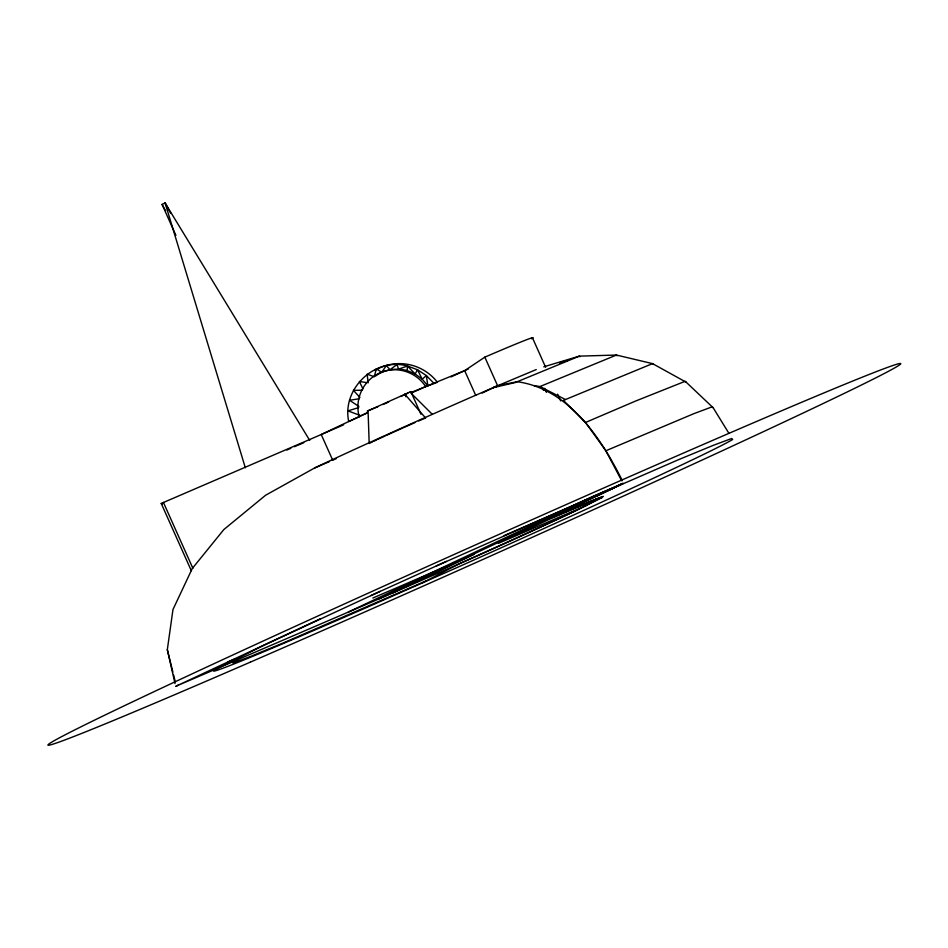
<?xml version="1.0" encoding="UTF-8"?>
<svg xmlns="http://www.w3.org/2000/svg" width="948" height="948" viewBox="0 0 948 948"><rect width="100%" height="100%" fill="white"/><g stroke="black" fill="none" stroke-linecap="round" stroke-linejoin="round"><path stroke-width="1.42" d="M375.135 370.265A48.384 48.052 74.5 0 1 437.443 382.269L427.832 385.86L422.18 379.164L415.153 373.974L407.166 370.561L407.498 366.035C375.076 356.827 341.612 388.704 348.722 421.528L360.015 416.445M175.024 683.544L167.322 649.688L172.986 609.493L192.266 568.516L223.847 529.553L265.594 495.247L314.641 467.957A142.52 2.489 -24.1 0 1 468.632 398.314L497.605 385.729L517.158 381.712C568.61 388.858 600.819 437.644 622.291 480.529M411.029 392.567L464.662 370.644L484.819 357.147A142.52 2.489 -24.1 0 1 531.544 338.791M495.105 387.412L497.605 385.729L484.819 357.147M588.59 502.049L586.788 503.187L602.253 497.202M375.598 376.001C384.592 369.388 396.465 367.67 407.166 370.561M420.948 414.193L410.851 391.631L367.243 411.112L377.885 406.751M410.034 392.105L410.851 391.631M422.298 582.925L459.01 563.894A141.655 2.477 -24.1 0 0 577.735 509.74L602.442 497.392L601.944 496.906L592.725 500.343L555.789 515.807M596.008 496.515L623.085 483.385L592.927 496.361L348.248 612.112M176.34 686.068L178.082 685.226M404.263 394.901L407.782 393.23M367.125 412.818L321.23 434.528L161.219 503.447L191.295 570.684M482.153 393.041L497.605 385.729M378.999 598.875L621.189 484.31M320.223 618.843L175.664 686.364L392.211 593.199L474 554.509L372.825 598.034M175.913 235.377L162.061 204.401L165.106 202.991L309.723 440.393M232.201 662.119L234.381 661.1M400.838 396.477L403.125 395.423M450.987 376.913L468.395 368.938M380.148 591.362L265.073 644.676L215.326 669.537A285.289 4.977 -24.1 0 0 377.897 602.549L443.818 573.422A285.289 4.977 -24.1 0 0 732.674 439.469L731.678 438.497L713.109 445.418L678.258 459.792L504.182 535.584M370.81 595.64L446.472 561.37M367.125 412.996L359.138 416.599A37.636 37.031 71.4 0 1 379.638 372.991A37.636 37.031 71.4 0 1 425.699 386.571L427.832 385.86L426.399 375.586L417.476 369.756L407.498 366.035L398.622 369.104L396.951 364.601L389.995 369.684L386.369 365.537L381.76 372.28L376.261 368.796L374.365 376.735L367.113 374.199L368.203 382.826M425.699 386.571L411.065 393.171L432.229 414.276M436.21 566.003L623.085 483.385M235.602 662.297L239.263 660.661M383.122 404.464L388.751 401.964M426.399 580.757L283.025 643.064L250.438 656.502L233.078 662.972L232.142 662.06M343.626 424.811L321.23 434.528L332.665 460.076M686.139 382.186L652.532 363.617L563.396 400.4L585.485 422.476L635.385 401.134L685.203 381.274L713.18 407.77L728.929 433.378M586.504 423.851L605.867 450.762L693.948 413.624L712.197 406.811L713.18 407.77M577.924 503.459L614.908 487.355L551.203 517.809L603.378 496.361L575.175 510.972A142.52 2.489 -24.1 0 1 453.748 566.252L392.211 593.199M314.641 467.957L329.477 461.569M332.179 460.408L336.22 458.666M597.856 498.423L548.217 519.777L498.34 543.382L587.191 505.154M493.019 387.732L497.439 385.848M498.755 385.279L536.248 369.566M533.985 385.587L539.945 386.559L616.413 355.05L652.532 363.617L653.385 364.459M227.852 661.988L234.381 659.216M617.172 355.773L616.413 355.05L579.311 356.14L515.262 382.542L493.15 387.685M358.7 407.604L347.975 410.863L359.944 415.378M543.761 366.829L579.311 356.14L579.939 356.744M567.686 360.477L559.415 362.918L567.117 360.714M359.434 398.705L349.563 400.293L358.877 406.431M362.16 390.232L353.426 390.351L359.92 397.461M366.935 382.637L359.375 381.511L363.001 388.964M539.945 386.559L565.411 399.523M161.219 503.447L162.108 504.312M433.84 383.241L426.399 375.586L422.18 379.164L417.476 369.756L415.153 373.974L407.498 366.035M162.061 204.401L165.639 210.859M245.319 467.731L165.106 202.991L170.699 213.359M605.867 450.762L621.71 480.778M532.409 337.701L545.633 367.279M557.661 394.178L560.671 400.897M544.638 388.336L546.439 392.354M542.339 387.696L543.536 390.375M464.662 370.644L475.706 395.34M405.863 396.714L404.678 394.06L425.593 417.985A36.806 0.64 -24.1 0 0 418.708 420.948M165.106 202.991L167.512 208.37M163.412 502.428L192.882 568.314M167.322 649.688L172.868 672.073M173.567 674.869L174.953 680.474M368.061 410.626L369.187 443.51M286.853 450.051A35.242 0.616 -24.1 0 1 290.799 448.321M294.52 446.698A35.242 0.616 -24.1 0 1 296.854 445.679M297.956 445.204A35.242 0.616 -24.1 0 1 303.751 442.752M370.099 443.048A36.806 0.64 -24.1 0 1 372.647 441.792M373.583 441.341A36.806 0.64 -24.1 0 1 376.854 439.789M378.086 439.22A36.806 0.64 -24.1 0 1 385.113 435.962M386.215 435.464A36.806 0.64 -24.1 0 1 401.964 428.342M403.22 427.785A36.806 0.64 -24.1 0 1 414.786 422.666M250.45 662.083A467.506 8.165 -24.1 0 0 900.6 363.996A467.506 8.165 -24.1 0 0 270.95 637.447A467.506 8.165 -24.1 0 0 250.45 662.083"/></g></svg>
